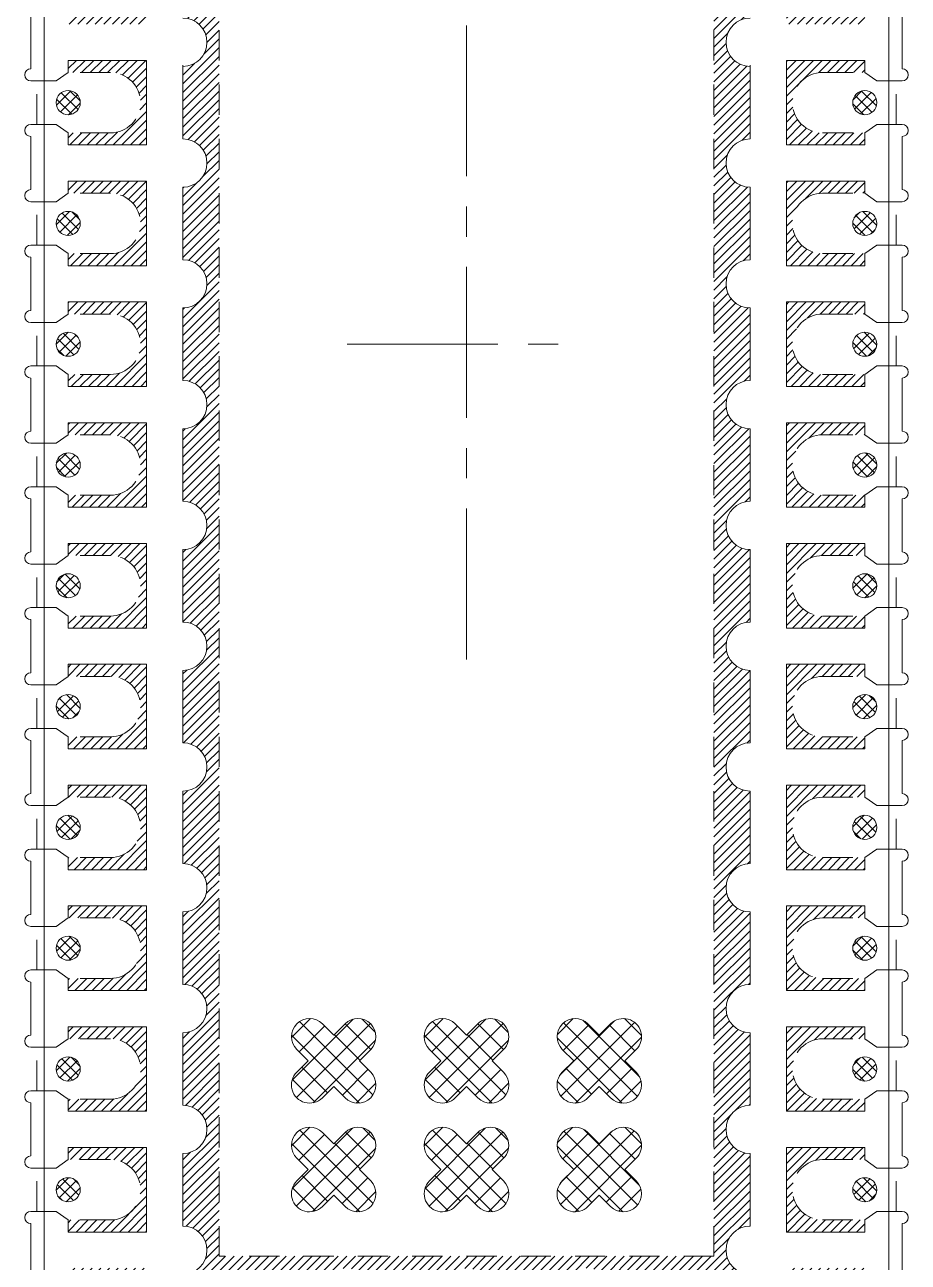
# Model space of a CAD drawing. Header units: millimetres. Extents: x -229 to -105, y -151 to 3.
# Drawn here: x -193.04 to -189.38, y -79.11 to -73.99 of the extents above; entities that cross this region are included whole.
import ezdxf

# ---------------------------------------------------------------- set-up
doc = ezdxf.new("R2010")
doc.units = ezdxf.units.MM
doc.linetypes.add('CENTER', pattern=[2, 1.25, -0.25, 0.25, -0.25])
doc.linetypes.add('HIDDEN', pattern=[0.375, 0.25, -0.125])
for name, color, linetype in [('1', 7, 'Continuous'), ('1D', 4, 'Continuous'), ('BOT', 4, 'Continuous'), ('ETCH', 4, 'Continuous'), ('HALF ETCH ON TOP SIDE', 6, 'Continuous'), ('PKG', 2, 'Continuous'), ('中心线', 1, 'CENTER')]:
    doc.layers.add(name, color=color, linetype=linetype)
pattern_1 = [(45, (-512.488806, -88.179952), (-0.0179605122, 0.0179605122), [])]
pattern_2 = [(45, (-26123.6696, -4380.078176), (-0.0449012806, 0.0449012806), []), (135, (-26123.6696, -4380.078176), (-0.0449012806, -0.0449012806), [])]
pattern_3 = [(45, (-26123.6696, -4380.528176), (-0.0449012806, 0.0449012806), []), (135, (-26123.6696, -4380.528176), (-0.0449012806, -0.0449012806), [])]

msp = doc.modelspace()

# ---------------------------------------------------------------- hatches: boundary and pattern name
at = {"layer": 'ETCH'}
h = msp.add_hatch(dxfattribs=at)
h.set_pattern_fill('ANSI31', color=256, scale=0.008, style=0)
h.set_pattern_definition([(45, (-169.840275, -77.800525), (-0.017960512, 0.017960512), [])])
h.paths.add_polyline_path([(-192.604, -70.8123), (-192.404, -70.8123), (-192.404, -70.9123), (-192.1031, -71.3873), (-191.814, -71.3873, 1), (-191.614, -71.3873), (-191.314, -71.3873, 1), (-191.114, -71.3873), (-190.814, -71.3873, 1), (-190.614, -71.3873), (-190.3248, -71.3873), (-190.024, -70.9123), (-190.024, -70.8123), (-189.824, -70.8123), (-189.824, -70.9123), (-190.039, -71.2518), (-190.039, -71.4623, 1), (-190.039, -71.6623), (-190.039, -71.9623, 1), (-190.039, -72.1623), (-190.039, -72.4623, 1), (-190.039, -72.6623), (-190.039, -72.9623, 1), (-190.039, -73.1623), (-190.039, -73.4623, 1), (-190.039, -73.6623), (-190.039, -73.9623, 1), (-190.039, -74.1623), (-190.039, -74.4623, 1), (-190.039, -74.6623), (-190.039, -74.9623, 1), (-190.039, -75.1623), (-190.039, -75.4623, 1), (-190.039, -75.6623), (-190.039, -75.9623, 1), (-190.039, -76.1623), (-190.039, -76.4623, 1), (-190.039, -76.6623), (-190.039, -76.9623, 1), (-190.039, -77.1623), (-190.039, -77.4623, 1), (-190.039, -77.6623), (-190.039, -77.9623, 1), (-190.039, -78.1623), (-190.039, -78.4623, 1), (-190.039, -78.6623), (-190.039, -78.9623, 1), (-190.039, -79.1623), (-190.039, -79.3729), (-189.824, -79.7123), (-189.824, -79.8123), (-190.024, -79.8123), (-190.024, -79.7123), (-190.3248, -79.2373), (-190.614, -79.2373, 1), (-190.814, -79.2373), (-191.114, -79.2373, 1), (-191.314, -79.2373), (-191.614, -79.2373, 1), (-191.814, -79.2373), (-192.1031, -79.2373), (-192.404, -79.7123), (-192.404, -79.8123), (-192.604, -79.8123), (-192.604, -79.7123), (-192.389, -79.3729), (-192.389, -79.1623, 1), (-192.389, -78.9623), (-192.389, -78.6623, 1), (-192.389, -78.4623), (-192.389, -78.1623, 1), (-192.389, -77.9623), (-192.389, -77.6623, 1), (-192.389, -77.4623), (-192.389, -77.1623, 1), (-192.389, -76.9623), (-192.389, -76.6623, 1), (-192.389, -76.4623), (-192.389, -76.1623, 1), (-192.389, -75.9623), (-192.389, -75.6623, 1), (-192.389, -75.4623), (-192.389, -75.1623, 1), (-192.389, -74.9623), (-192.389, -74.6623, 1), (-192.389, -74.4623), (-192.389, -74.1623, 1), (-192.389, -73.9623), (-192.389, -73.6623, 1), (-192.389, -73.4623), (-192.389, -73.1623, 1), (-192.389, -72.9623), (-192.389, -72.6623, 1), (-192.389, -72.4623), (-192.389, -72.1623, 1), (-192.389, -71.9623), (-192.389, -71.6623, 1), (-192.389, -71.4623), (-192.389, -71.2518), (-192.604, -70.9123)])
h.paths.add_polyline_path([(-192.239, -71.8873), (-192.239, -79.0873), (-190.189, -79.0873), (-190.189, -71.5373), (-191.889, -71.5373)], flags=16)
at = {"layer": 'ETCH', "lineweight": 0}
h = msp.add_hatch(dxfattribs=at)
h.set_pattern_fill('ANSI31', color=256, scale=0.008, style=0)
h.set_pattern_definition(pattern_1)
h.paths.add_polyline_path([(-192.864, -71.9873), (-192.539, -71.9873), (-192.539, -71.6373), (-192.864, -71.6373), (-192.864, -71.6873), (-192.689, -71.6873, -1), (-192.689, -71.9373), (-192.864, -71.9373)])
h.paths.add_polyline_path([(-192.864, -72.4873), (-192.539, -72.4873), (-192.539, -72.1373), (-192.864, -72.1373), (-192.864, -72.1873), (-192.689, -72.1873, -1), (-192.689, -72.4373), (-192.864, -72.4373)])
h.paths.add_polyline_path([(-192.864, -73.9873), (-192.539, -73.9873), (-192.539, -73.6373), (-192.864, -73.6373), (-192.864, -73.6873), (-192.689, -73.6873, -1), (-192.689, -73.9373), (-192.864, -73.9373)])
h.paths.add_polyline_path([(-192.864, -72.9873), (-192.539, -72.9873), (-192.539, -72.6373), (-192.864, -72.6373), (-192.864, -72.6873), (-192.689, -72.6873, -1), (-192.689, -72.9373), (-192.864, -72.9373)])
h.paths.add_polyline_path([(-192.864, -74.4873), (-192.539, -74.4873), (-192.539, -74.1373), (-192.864, -74.1373), (-192.864, -74.1873), (-192.689, -74.1873, -1), (-192.689, -74.4373), (-192.864, -74.4373)])
h.paths.add_polyline_path([(-192.864, -74.9873), (-192.539, -74.9873), (-192.539, -74.6373), (-192.864, -74.6373), (-192.864, -74.6873), (-192.689, -74.6873, -1), (-192.689, -74.9373), (-192.864, -74.9373)])
h.paths.add_polyline_path([(-192.864, -75.9873), (-192.539, -75.9873), (-192.539, -75.6373), (-192.864, -75.6373), (-192.864, -75.6873), (-192.689, -75.6873, -1), (-192.689, -75.9373), (-192.864, -75.9373)])
h.paths.add_polyline_path([(-192.864, -71.1373), (-192.864, -71.1873), (-192.689, -71.1873, -1), (-192.689, -71.4373), (-192.864, -71.4373), (-192.864, -71.4873), (-192.539, -71.4873), (-192.539, -71.2953), (-192.639, -71.1373)])
h.paths.add_polyline_path([(-192.864, -73.4873), (-192.539, -73.4873), (-192.539, -73.1373), (-192.864, -73.1373), (-192.864, -73.1873), (-192.689, -73.1873, -1), (-192.689, -73.4373), (-192.864, -73.4373)])
h.paths.add_polyline_path([(-192.864, -76.6373), (-192.864, -76.6873), (-192.689, -76.6873, -1), (-192.689, -76.9373), (-192.864, -76.9373), (-192.864, -76.9873), (-192.539, -76.9873), (-192.539, -76.6373)])
h.paths.add_polyline_path([(-192.864, -75.4873), (-192.539, -75.4873), (-192.539, -75.1373), (-192.864, -75.1373), (-192.864, -75.1873), (-192.689, -75.1873, -1), (-192.689, -75.4373), (-192.864, -75.4373)])
h.paths.add_polyline_path([(-192.864, -76.1373), (-192.864, -76.1873), (-192.689, -76.1873, -1), (-192.689, -76.4373), (-192.864, -76.4373), (-192.864, -76.4873), (-192.539, -76.4873), (-192.539, -76.1373)])
h.paths.add_polyline_path([(-192.864, -77.4873), (-192.539, -77.4873), (-192.539, -77.1373), (-192.864, -77.1373), (-192.864, -77.1873), (-192.689, -77.1873, -1), (-192.689, -77.4373), (-192.864, -77.4373)])
h.paths.add_polyline_path([(-192.864, -77.9873), (-192.539, -77.9873), (-192.539, -77.6373), (-192.864, -77.6373), (-192.864, -77.6873), (-192.689, -77.6873, -1), (-192.689, -77.9373), (-192.864, -77.9373)])
h.paths.add_polyline_path([(-192.864, -78.9873), (-192.539, -78.9873), (-192.539, -78.6373), (-192.864, -78.6373), (-192.864, -78.6873), (-192.689, -78.6873, -1), (-192.689, -78.9373), (-192.864, -78.9373)])
h.paths.add_polyline_path([(-192.864, -78.4873), (-192.539, -78.4873), (-192.539, -78.1373), (-192.864, -78.1373), (-192.864, -78.1873), (-192.689, -78.1873, -1), (-192.689, -78.4373), (-192.864, -78.4373)])
h.paths.add_polyline_path([(-192.689, -79.1873, -1), (-192.689, -79.4373), (-192.864, -79.4373), (-192.864, -79.4873), (-192.639, -79.4873), (-192.539, -79.3294), (-192.539, -79.1373), (-192.864, -79.1373), (-192.864, -79.1873)])
h = msp.add_hatch(dxfattribs=at)
h.set_pattern_fill('ANSI31', color=256, scale=0.008, style=0)
h.set_pattern_definition(pattern_1)
h.paths.add_polyline_path([(-192.864, -78.6373), (-192.539, -78.6373), (-192.539, -78.9873), (-192.864, -78.9873), (-192.864, -78.9373), (-192.689, -78.9373, 1), (-192.689, -78.6873), (-192.864, -78.6873)])
h.paths.add_polyline_path([(-192.864, -78.1373), (-192.539, -78.1373), (-192.539, -78.4873), (-192.864, -78.4873), (-192.864, -78.4373), (-192.689, -78.4373, 1), (-192.689, -78.1873), (-192.864, -78.1873)])
h.paths.add_polyline_path([(-192.864, -76.6373), (-192.539, -76.6373), (-192.539, -76.9873), (-192.864, -76.9873), (-192.864, -76.9373), (-192.689, -76.9373, 1), (-192.689, -76.6873), (-192.864, -76.6873)])
h.paths.add_polyline_path([(-192.864, -77.6373), (-192.539, -77.6373), (-192.539, -77.9873), (-192.864, -77.9873), (-192.864, -77.9373), (-192.689, -77.9373, 1), (-192.689, -77.6873), (-192.864, -77.6873)])
h.paths.add_polyline_path([(-192.864, -76.1373), (-192.539, -76.1373), (-192.539, -76.4873), (-192.864, -76.4873), (-192.864, -76.4373), (-192.689, -76.4373, 1), (-192.689, -76.1873), (-192.864, -76.1873)])
h.paths.add_polyline_path([(-192.864, -75.6373), (-192.539, -75.6373), (-192.539, -75.9873), (-192.864, -75.9873), (-192.864, -75.9373), (-192.689, -75.9373, 1), (-192.689, -75.6873), (-192.864, -75.6873)])
h.paths.add_polyline_path([(-192.864, -74.6373), (-192.539, -74.6373), (-192.539, -74.9873), (-192.864, -74.9873), (-192.864, -74.9373), (-192.689, -74.9373, 1), (-192.689, -74.6873), (-192.864, -74.6873)])
h.paths.add_polyline_path([(-192.864, -79.4873), (-192.864, -79.4373), (-192.689, -79.4373, 1), (-192.689, -79.1873), (-192.864, -79.1873), (-192.864, -79.1373), (-192.539, -79.1373), (-192.539, -79.3294), (-192.639, -79.4873)])
h.paths.add_polyline_path([(-192.864, -77.1373), (-192.539, -77.1373), (-192.539, -77.4873), (-192.864, -77.4873), (-192.864, -77.4373), (-192.689, -77.4373, 1), (-192.689, -77.1873), (-192.864, -77.1873)])
h.paths.add_polyline_path([(-192.864, -73.9873), (-192.864, -73.9373), (-192.689, -73.9373, 1), (-192.689, -73.6873), (-192.864, -73.6873), (-192.864, -73.6373), (-192.539, -73.6373), (-192.539, -73.9873)])
h.paths.add_polyline_path([(-192.864, -75.1373), (-192.539, -75.1373), (-192.539, -75.4873), (-192.864, -75.4873), (-192.864, -75.4373), (-192.689, -75.4373, 1), (-192.689, -75.1873), (-192.864, -75.1873)])
h.paths.add_polyline_path([(-192.864, -74.4873), (-192.864, -74.4373), (-192.689, -74.4373, 1), (-192.689, -74.1873), (-192.864, -74.1873), (-192.864, -74.1373), (-192.539, -74.1373), (-192.539, -74.4873)])
h.paths.add_polyline_path([(-192.864, -73.1373), (-192.539, -73.1373), (-192.539, -73.4873), (-192.864, -73.4873), (-192.864, -73.4373), (-192.689, -73.4373, 1), (-192.689, -73.1873), (-192.864, -73.1873)])
h.paths.add_polyline_path([(-192.864, -72.6373), (-192.539, -72.6373), (-192.539, -72.9873), (-192.864, -72.9873), (-192.864, -72.9373), (-192.689, -72.9373, 1), (-192.689, -72.6873), (-192.864, -72.6873)])
h.paths.add_polyline_path([(-192.864, -71.6373), (-192.539, -71.6373), (-192.539, -71.9873), (-192.864, -71.9873), (-192.864, -71.9373), (-192.689, -71.9373, 1), (-192.689, -71.6873), (-192.864, -71.6873)])
h.paths.add_polyline_path([(-192.864, -72.1373), (-192.539, -72.1373), (-192.539, -72.4873), (-192.864, -72.4873), (-192.864, -72.4373), (-192.689, -72.4373, 1), (-192.689, -72.1873), (-192.864, -72.1873)])
h.paths.add_polyline_path([(-192.689, -71.4373, 1), (-192.689, -71.1873), (-192.864, -71.1873), (-192.864, -71.1373), (-192.639, -71.1373), (-192.539, -71.2953), (-192.539, -71.4873), (-192.864, -71.4873), (-192.864, -71.4373)])
h = msp.add_hatch(dxfattribs=at)
h.set_pattern_fill('ANSI31', color=256, scale=0.008, angle=180, style=0)
h.set_pattern_definition(pattern_1)
h.paths.add_polyline_path([(-189.564, -71.9873), (-189.889, -71.9873), (-189.889, -71.6373), (-189.564, -71.6373), (-189.564, -71.6873), (-189.739, -71.6873, 1), (-189.739, -71.9373), (-189.564, -71.9373)])
h.paths.add_polyline_path([(-189.564, -72.4873), (-189.889, -72.4873), (-189.889, -72.1373), (-189.564, -72.1373), (-189.564, -72.1873), (-189.739, -72.1873, 1), (-189.739, -72.4373), (-189.564, -72.4373)])
h.paths.add_polyline_path([(-189.564, -73.9873), (-189.889, -73.9873), (-189.889, -73.6373), (-189.564, -73.6373), (-189.564, -73.6873), (-189.739, -73.6873, 1), (-189.739, -73.9373), (-189.564, -73.9373)])
h.paths.add_polyline_path([(-189.564, -72.9873), (-189.889, -72.9873), (-189.889, -72.6373), (-189.564, -72.6373), (-189.564, -72.6873), (-189.739, -72.6873, 1), (-189.739, -72.9373), (-189.564, -72.9373)])
h.paths.add_polyline_path([(-189.564, -74.4873), (-189.889, -74.4873), (-189.889, -74.1373), (-189.564, -74.1373), (-189.564, -74.1873), (-189.739, -74.1873, 1), (-189.739, -74.4373), (-189.564, -74.4373)])
h.paths.add_polyline_path([(-189.564, -74.9873), (-189.889, -74.9873), (-189.889, -74.6373), (-189.564, -74.6373), (-189.564, -74.6873), (-189.739, -74.6873, 1), (-189.739, -74.9373), (-189.564, -74.9373)])
h.paths.add_polyline_path([(-189.564, -75.9873), (-189.889, -75.9873), (-189.889, -75.6373), (-189.564, -75.6373), (-189.564, -75.6873), (-189.739, -75.6873, 1), (-189.739, -75.9373), (-189.564, -75.9373)])
h.paths.add_polyline_path([(-189.564, -71.1373), (-189.564, -71.1873), (-189.739, -71.1873, 1), (-189.739, -71.4373), (-189.564, -71.4373), (-189.564, -71.4873), (-189.889, -71.4873), (-189.889, -71.2953), (-189.7889, -71.1373)])
h.paths.add_polyline_path([(-189.564, -73.4873), (-189.889, -73.4873), (-189.889, -73.1373), (-189.564, -73.1373), (-189.564, -73.1873), (-189.739, -73.1873, 1), (-189.739, -73.4373), (-189.564, -73.4373)])
h.paths.add_polyline_path([(-189.564, -76.6373), (-189.564, -76.6873), (-189.739, -76.6873, 1), (-189.739, -76.9373), (-189.564, -76.9373), (-189.564, -76.9873), (-189.889, -76.9873), (-189.889, -76.6373)])
h.paths.add_polyline_path([(-189.564, -75.4873), (-189.889, -75.4873), (-189.889, -75.1373), (-189.564, -75.1373), (-189.564, -75.1873), (-189.739, -75.1873, 1), (-189.739, -75.4373), (-189.564, -75.4373)])
h.paths.add_polyline_path([(-189.564, -76.1373), (-189.564, -76.1873), (-189.739, -76.1873, 1), (-189.739, -76.4373), (-189.564, -76.4373), (-189.564, -76.4873), (-189.889, -76.4873), (-189.889, -76.1373)])
h.paths.add_polyline_path([(-189.564, -77.4873), (-189.889, -77.4873), (-189.889, -77.1373), (-189.564, -77.1373), (-189.564, -77.1873), (-189.739, -77.1873, 1), (-189.739, -77.4373), (-189.564, -77.4373)])
h.paths.add_polyline_path([(-189.564, -77.9873), (-189.889, -77.9873), (-189.889, -77.6373), (-189.564, -77.6373), (-189.564, -77.6873), (-189.739, -77.6873, 1), (-189.739, -77.9373), (-189.564, -77.9373)])
h.paths.add_polyline_path([(-189.564, -78.9873), (-189.889, -78.9873), (-189.889, -78.6373), (-189.564, -78.6373), (-189.564, -78.6873), (-189.739, -78.6873, 1), (-189.739, -78.9373), (-189.564, -78.9373)])
h.paths.add_polyline_path([(-189.564, -78.4873), (-189.889, -78.4873), (-189.889, -78.1373), (-189.564, -78.1373), (-189.564, -78.1873), (-189.739, -78.1873, 1), (-189.739, -78.4373), (-189.564, -78.4373)])
h.paths.add_polyline_path([(-189.739, -79.1873, 1), (-189.739, -79.4373), (-189.564, -79.4373), (-189.564, -79.4873), (-189.7889, -79.4873), (-189.889, -79.3294), (-189.889, -79.1373), (-189.564, -79.1373), (-189.564, -79.1873)])
h = msp.add_hatch(dxfattribs=at)
h.set_pattern_fill('ANSI31', color=256, scale=0.008, angle=180, style=0)
h.set_pattern_definition(pattern_1)
h.paths.add_polyline_path([(-189.564, -78.6373), (-189.889, -78.6373), (-189.889, -78.9873), (-189.564, -78.9873), (-189.564, -78.9373), (-189.739, -78.9373, -1), (-189.739, -78.6873), (-189.564, -78.6873)])
h.paths.add_polyline_path([(-189.564, -78.1373), (-189.889, -78.1373), (-189.889, -78.4873), (-189.564, -78.4873), (-189.564, -78.4373), (-189.739, -78.4373, -1), (-189.739, -78.1873), (-189.564, -78.1873)])
h.paths.add_polyline_path([(-189.564, -76.6373), (-189.889, -76.6373), (-189.889, -76.9873), (-189.564, -76.9873), (-189.564, -76.9373), (-189.739, -76.9373, -1), (-189.739, -76.6873), (-189.564, -76.6873)])
h.paths.add_polyline_path([(-189.564, -77.6373), (-189.889, -77.6373), (-189.889, -77.9873), (-189.564, -77.9873), (-189.564, -77.9373), (-189.739, -77.9373, -1), (-189.739, -77.6873), (-189.564, -77.6873)])
h.paths.add_polyline_path([(-189.564, -76.1373), (-189.889, -76.1373), (-189.889, -76.4873), (-189.564, -76.4873), (-189.564, -76.4373), (-189.739, -76.4373, -1), (-189.739, -76.1873), (-189.564, -76.1873)])
h.paths.add_polyline_path([(-189.564, -75.6373), (-189.889, -75.6373), (-189.889, -75.9873), (-189.564, -75.9873), (-189.564, -75.9373), (-189.739, -75.9373, -1), (-189.739, -75.6873), (-189.564, -75.6873)])
h.paths.add_polyline_path([(-189.564, -74.6373), (-189.889, -74.6373), (-189.889, -74.9873), (-189.564, -74.9873), (-189.564, -74.9373), (-189.739, -74.9373, -1), (-189.739, -74.6873), (-189.564, -74.6873)])
h.paths.add_polyline_path([(-189.564, -79.4873), (-189.564, -79.4373), (-189.739, -79.4373, -1), (-189.739, -79.1873), (-189.564, -79.1873), (-189.564, -79.1373), (-189.889, -79.1373), (-189.889, -79.3294), (-189.7889, -79.4873)])
h.paths.add_polyline_path([(-189.564, -77.1373), (-189.889, -77.1373), (-189.889, -77.4873), (-189.564, -77.4873), (-189.564, -77.4373), (-189.739, -77.4373, -1), (-189.739, -77.1873), (-189.564, -77.1873)])
h.paths.add_polyline_path([(-189.564, -73.9873), (-189.564, -73.9373), (-189.739, -73.9373, -1), (-189.739, -73.6873), (-189.564, -73.6873), (-189.564, -73.6373), (-189.889, -73.6373), (-189.889, -73.9873)])
h.paths.add_polyline_path([(-189.564, -75.1373), (-189.889, -75.1373), (-189.889, -75.4873), (-189.564, -75.4873), (-189.564, -75.4373), (-189.739, -75.4373, -1), (-189.739, -75.1873), (-189.564, -75.1873)])
h.paths.add_polyline_path([(-189.564, -74.4873), (-189.564, -74.4373), (-189.739, -74.4373, -1), (-189.739, -74.1873), (-189.564, -74.1873), (-189.564, -74.1373), (-189.889, -74.1373), (-189.889, -74.4873)])
h.paths.add_polyline_path([(-189.564, -73.1373), (-189.889, -73.1373), (-189.889, -73.4873), (-189.564, -73.4873), (-189.564, -73.4373), (-189.739, -73.4373, -1), (-189.739, -73.1873), (-189.564, -73.1873)])
h.paths.add_polyline_path([(-189.564, -72.6373), (-189.889, -72.6373), (-189.889, -72.9873), (-189.564, -72.9873), (-189.564, -72.9373), (-189.739, -72.9373, -1), (-189.739, -72.6873), (-189.564, -72.6873)])
h.paths.add_polyline_path([(-189.564, -71.6373), (-189.889, -71.6373), (-189.889, -71.9873), (-189.564, -71.9873), (-189.564, -71.9373), (-189.739, -71.9373, -1), (-189.739, -71.6873), (-189.564, -71.6873)])
h.paths.add_polyline_path([(-189.564, -72.1373), (-189.889, -72.1373), (-189.889, -72.4873), (-189.564, -72.4873), (-189.564, -72.4373), (-189.739, -72.4373, -1), (-189.739, -72.1873), (-189.564, -72.1873)])
h.paths.add_polyline_path([(-189.739, -71.4373, -1), (-189.739, -71.1873), (-189.564, -71.1873), (-189.564, -71.1373), (-189.7889, -71.1373), (-189.889, -71.2953), (-189.889, -71.4873), (-189.564, -71.4873), (-189.564, -71.4373)])
at = {"layer": 'HALF ETCH ON TOP SIDE', "linetype": 'ByBlock', "lineweight": 0}
h = msp.add_hatch(dxfattribs=at)
h.set_pattern_fill('ANSI37', color=256, scale=0.01)
h.set_pattern_definition([(45, (-313.167762, -75.769004), (-0.02245064, 0.02245064), []), (135, (-313.167762, -75.769004), (-0.02245064, -0.02245064), [])])
h.paths.add_polyline_path([(-191.914, -79.7123, 1), (-192.014, -79.7123, 1)])
h.paths.add_polyline_path([(-189.514, -79.3123, 1), (-189.614, -79.3123, 1)])
h.paths.add_polyline_path([(-189.514, -78.8123, 1), (-189.614, -78.8123, 1)])
h.paths.add_polyline_path([(-189.514, -78.3123, 1), (-189.614, -78.3123, 1)])
h.paths.add_polyline_path([(-189.514, -77.8123, 1), (-189.614, -77.8123, 1)])
h.paths.add_polyline_path([(-189.514, -77.3123, 1), (-189.614, -77.3123, 1)])
h.paths.add_polyline_path([(-189.514, -76.8123, 1), (-189.614, -76.8123, 1)])
h.paths.add_polyline_path([(-189.514, -76.3123, 1), (-189.614, -76.3123, 1)])
h.paths.add_polyline_path([(-189.514, -75.8123, 1), (-189.614, -75.8123, 1)])
h.paths.add_polyline_path([(-189.514, -75.3123, 1), (-189.614, -75.3123, 1)])
h.paths.add_polyline_path([(-189.514, -74.8123, 1), (-189.614, -74.8123, 1)])
h.paths.add_polyline_path([(-189.514, -74.3123, 1), (-189.614, -74.3123, 1)])
h.paths.add_polyline_path([(-192.814, -74.3123, 1), (-192.914, -74.3123, 1)])
h.paths.add_polyline_path([(-192.814, -74.8123, 1), (-192.914, -74.8123, 1)])
h.paths.add_polyline_path([(-192.814, -75.3123, 1), (-192.914, -75.3123, 1)])
h.paths.add_polyline_path([(-189.514, -73.8123, 1), (-189.614, -73.8123, 1)])
h.paths.add_polyline_path([(-189.514, -73.3123, 1), (-189.614, -73.3123, 1)])
h.paths.add_polyline_path([(-189.514, -72.8123, 1), (-189.614, -72.8123, 1)])
h.paths.add_polyline_path([(-189.514, -72.3123, 1), (-189.614, -72.3123, 1)])
h.paths.add_polyline_path([(-189.514, -71.8123, 1), (-189.614, -71.8123, 1)])
h.paths.add_polyline_path([(-192.814, -72.3123, 1), (-192.914, -72.3123, 1)])
h.paths.add_polyline_path([(-192.814, -72.8123, 1), (-192.914, -72.8123, 1)])
h.paths.add_polyline_path([(-192.814, -73.3123, 1), (-192.914, -73.3123, 1)])
h.paths.add_polyline_path([(-192.814, -73.8123, 1), (-192.914, -73.8123, 1)])
h.paths.add_polyline_path([(-192.814, -75.8123, 1), (-192.914, -75.8123, 1)])
h.paths.add_polyline_path([(-192.814, -76.3123, 1), (-192.914, -76.3123, 1)])
h.paths.add_polyline_path([(-191.414, -79.7123, 1), (-191.514, -79.7123, 1)])
h.paths.add_polyline_path([(-190.914, -79.7123, 1), (-191.014, -79.7123, 1)])
h.paths.add_polyline_path([(-190.414, -79.7123, 1), (-190.514, -79.7123, 1)])
h.paths.add_polyline_path([(-189.514, -71.3123, 1), (-189.614, -71.3123, 1)])
h.paths.add_polyline_path([(-190.914, -70.9123, 1), (-191.014, -70.9123, 1)])
h.paths.add_polyline_path([(-191.414, -70.9123, 1), (-191.514, -70.9123, 1)])
h.paths.add_polyline_path([(-191.914, -70.9123, 1), (-192.014, -70.9123, 1)])
h.paths.add_polyline_path([(-190.414, -70.9123, 1), (-190.514, -70.9123, 1)])
h.paths.add_polyline_path([(-192.814, -71.8123, 1), (-192.914, -71.8123, 1)])
h.paths.add_polyline_path([(-192.814, -76.8123, 1), (-192.914, -76.8123, 1)])
h.paths.add_polyline_path([(-192.814, -77.8123, 1), (-192.914, -77.8123, 1)])
h.paths.add_polyline_path([(-192.814, -77.3123, 1), (-192.914, -77.3123, 1)])
h.paths.add_polyline_path([(-192.814, -78.8123, 1), (-192.914, -78.8123, 1)])
h.paths.add_polyline_path([(-192.814, -71.3123, 1), (-192.914, -71.3123, 1)])
h.paths.add_polyline_path([(-192.814, -78.3123, 1), (-192.914, -78.3123, 1)])
h.paths.add_polyline_path([(-192.814, -79.3123, 1), (-192.914, -79.3123, 1)])
at = {"layer": 'HALF ETCH ON TOP SIDE', "linetype": 'ByBlock', "lineweight": 0, "ltscale": 100}
h = msp.add_hatch(dxfattribs=at)
h.set_pattern_fill('ANSI37', color=256, scale=0.02)
h.set_pattern_definition([(45, (-26124.2196, -4380.528176), (-0.0449012806, 0.0449012806), []), (135, (-26124.2196, -4380.528176), (-0.0449012806, -0.0449012806), [])])
h.paths.add_polyline_path([(-191.6579, -78.2786), (-191.6109, -78.3256, -1), (-191.717, -78.4316), (-191.764, -78.3847), (-191.8109, -78.4316, -1), (-191.917, -78.3256), (-191.87, -78.2786), (-191.917, -78.2316, -1), (-191.8109, -78.1256), (-191.764, -78.1725), (-191.717, -78.1256, -1), (-191.6109, -78.2316)])
h = msp.add_hatch(dxfattribs=at)
h.set_pattern_fill('ANSI37', color=256, scale=0.02)
h.set_pattern_definition(pattern_3)
h.paths.add_polyline_path([(-191.1079, -78.2786), (-191.0609, -78.3256, -1), (-191.167, -78.4316), (-191.214, -78.3847), (-191.2609, -78.4316, -1), (-191.367, -78.3256), (-191.32, -78.2786), (-191.367, -78.2316, -1), (-191.2609, -78.1256), (-191.214, -78.1725), (-191.167, -78.1256, -1), (-191.0609, -78.2316)])
h = msp.add_hatch(dxfattribs=at)
h.set_pattern_fill('ANSI37', color=256, scale=0.02)
h.set_pattern_definition(pattern_3)
h.paths.add_polyline_path([(-190.5579, -78.2786), (-190.5109, -78.3256, -1), (-190.617, -78.4316), (-190.664, -78.3847), (-190.7109, -78.4316, -1), (-190.817, -78.3256), (-190.77, -78.2786), (-190.817, -78.2316, -1), (-190.7109, -78.1256), (-190.664, -78.1725), (-190.617, -78.1256, -1), (-190.5109, -78.2316)])
h = msp.add_hatch(dxfattribs=at)
h.set_pattern_fill('ANSI37', color=256, scale=0.02)
h.set_pattern_definition([(45, (-26124.2196, -4380.078176), (-0.0449012806, 0.0449012806), []), (135, (-26124.2196, -4380.078176), (-0.0449012806, -0.0449012806), [])])
h.paths.add_polyline_path([(-191.6579, -78.7286), (-191.6109, -78.7756, -1), (-191.717, -78.8816), (-191.764, -78.8347), (-191.8109, -78.8816, -1), (-191.917, -78.7756), (-191.87, -78.7286), (-191.917, -78.6816, -1), (-191.8109, -78.5756), (-191.764, -78.6225), (-191.717, -78.5756, -1), (-191.6109, -78.6816)])
h = msp.add_hatch(dxfattribs=at)
h.set_pattern_fill('ANSI37', color=256, scale=0.02)
h.set_pattern_definition(pattern_2)
h.paths.add_polyline_path([(-191.1079, -78.7286), (-191.0609, -78.7756, -1), (-191.167, -78.8816), (-191.214, -78.8347), (-191.2609, -78.8816, -1), (-191.367, -78.7756), (-191.32, -78.7286), (-191.367, -78.6816, -1), (-191.2609, -78.5756), (-191.214, -78.6225), (-191.167, -78.5756, -1), (-191.0609, -78.6816)])
h = msp.add_hatch(dxfattribs=at)
h.set_pattern_fill('ANSI37', color=256, scale=0.02)
h.set_pattern_definition(pattern_2)
h.paths.add_polyline_path([(-190.5579, -78.7286), (-190.5109, -78.7756, -1), (-190.617, -78.8816), (-190.664, -78.8347), (-190.7109, -78.8816, -1), (-190.817, -78.7756), (-190.77, -78.7286), (-190.817, -78.6816, -1), (-190.7109, -78.5756), (-190.664, -78.6225), (-190.617, -78.5756, -1), (-190.5109, -78.6816)])

# ---------------------------------------------------------------- linework, layer by layer
at = {"lineweight": 0}
for p, q in [((-192.539, -74.1373, -0.0526), (-192.864, -74.1373, -0.0526)), ((-192.864, -74.1373, -0.0526), (-192.864, -74.1873, -0.0526)), ((-192.539, -74.4873, -0.0526), (-192.539, -74.1373, -0.0526)), ((-192.389, -74.4623, -0.0526), (-192.389, -74.1568, -0.0526)), ((-190.039, -74.4623, -0.0526), (-190.039, -74.1568, -0.0526)), ((-189.889, -74.4873, -0.0526), (-189.889, -74.1373, -0.0526)), ((-189.889, -74.1373, -0.0526), (-189.564, -74.1373, -0.0526)), ((-189.564, -74.1373, -0.0526), (-189.564, -74.1873, -0.0526)), ((-192.914, -74.2223, -0.0526), (-193.019, -74.2223, -0.0526)), ((-192.914, -74.2223, -0.0526), (-192.864, -74.1873, -0.0526)), ((-189.514, -74.2223, -0.0526), (-189.564, -74.1873, -0.0526)), ((-189.514, -74.2223, -0.0526), (-189.409, -74.2223, -0.0526)), ((-193.019, -74.4023, -0.0526), (-192.914, -74.4023, -0.0526)), ((-192.864, -74.4373, -0.0526), (-192.914, -74.4023, -0.0526)), ((-189.564, -74.4373, -0.0526), (-189.514, -74.4023, -0.0526)), ((-189.409, -74.4023, -0.0526), (-189.514, -74.4023, -0.0526)), ((-192.864, -74.4373, -0.0526), (-192.864, -74.4873, -0.0526)), ((-189.564, -74.4373, -0.0526), (-189.564, -74.4873, -0.0526)), ((-192.864, -74.4873, -0.0526), (-192.539, -74.4873, -0.0526)), ((-189.564, -74.4873, -0.0526), (-189.889, -74.4873, -0.0526)), ((-192.539, -74.6373, -0.0526), (-192.864, -74.6373, -0.0526)), ((-192.864, -74.6373, -0.0526), (-192.864, -74.6873, -0.0526)), ((-192.539, -74.9873, -0.0526), (-192.539, -74.6373, -0.0526)), ((-192.389, -74.9623, -0.0526), (-192.389, -74.6623, -0.0526)), ((-190.039, -74.9623, -0.0526), (-190.039, -74.6623, -0.0526)), ((-189.889, -74.9873, -0.0526), (-189.889, -74.6373, -0.0526)), ((-189.889, -74.6373, -0.0526), (-189.564, -74.6373, -0.0526)), ((-189.564, -74.6373, -0.0526), (-189.564, -74.6873, -0.0526)), ((-192.914, -74.7223, -0.0526), (-193.019, -74.7223, -0.0526)), ((-192.914, -74.7223, -0.0526), (-192.864, -74.6873, -0.0526)), ((-189.514, -74.7223, -0.0526), (-189.564, -74.6873, -0.0526)), ((-189.514, -74.7223, -0.0526), (-189.409, -74.7223, -0.0526)), ((-193.019, -74.9023, -0.0526), (-192.914, -74.9023, -0.0526)), ((-192.864, -74.9373, -0.0526), (-192.914, -74.9023, -0.0526)), ((-192.864, -74.9373, -0.0526), (-192.864, -74.9873, -0.0526)), ((-189.564, -74.9373, -0.0526), (-189.514, -74.9023, -0.0526)), ((-189.564, -74.9373, -0.0526), (-189.564, -74.9873, -0.0526)), ((-189.409, -74.9023, -0.0526), (-189.514, -74.9023, -0.0526)), ((-192.864, -74.9873, -0.0526), (-192.539, -74.9873, -0.0526)), ((-189.564, -74.9873, -0.0526), (-189.889, -74.9873, -0.0526)), ((-192.539, -75.1373, -0.0526), (-192.864, -75.1373, -0.0526)), ((-192.864, -75.1373, -0.0526), (-192.864, -75.1873, -0.0526)), ((-192.539, -75.4873, -0.0526), (-192.539, -75.1373, -0.0526)), ((-189.889, -75.4873, -0.0526), (-189.889, -75.1373, -0.0526)), ((-189.889, -75.1373, -0.0526), (-189.564, -75.1373, -0.0526)), ((-189.564, -75.1373, -0.0526), (-189.564, -75.1873, -0.0526)), ((-192.914, -75.2223, -0.0526), (-192.864, -75.1873, -0.0526)), ((-192.389, -75.4623, -0.0526), (-192.389, -75.1623, -0.0526)), ((-190.039, -75.4623, -0.0526), (-190.039, -75.1623, -0.0526)), ((-189.514, -75.2223, -0.0526), (-189.564, -75.1873, -0.0526)), ((-192.914, -75.2223, -0.0526), (-193.019, -75.2223, -0.0526)), ((-189.514, -75.2223, -0.0526), (-189.409, -75.2223, -0.0526)), ((-193.019, -75.4023, -0.0526), (-192.914, -75.4023, -0.0526)), ((-192.864, -75.4373, -0.0526), (-192.914, -75.4023, -0.0526)), ((-189.564, -75.4373, -0.0526), (-189.514, -75.4023, -0.0526)), ((-189.409, -75.4023, -0.0526), (-189.514, -75.4023, -0.0526)), ((-192.864, -75.4373, -0.0526), (-192.864, -75.4873, -0.0526)), ((-189.564, -75.4373, -0.0526), (-189.564, -75.4873, -0.0526)), ((-192.864, -75.4873, -0.0526), (-192.539, -75.4873, -0.0526)), ((-189.564, -75.4873, -0.0526), (-189.889, -75.4873, -0.0526)), ((-192.539, -75.6373, -0.0526), (-192.864, -75.6373, -0.0526)), ((-192.864, -75.6373, -0.0526), (-192.864, -75.6873, -0.0526)), ((-192.539, -75.9873, -0.0526), (-192.539, -75.6373, -0.0526)), ((-189.889, -75.9873, -0.0526), (-189.889, -75.6373, -0.0526)), ((-189.889, -75.6373, -0.0526), (-189.564, -75.6373, -0.0526)), ((-189.564, -75.6373, -0.0526), (-189.564, -75.6873, -0.0526)), ((-192.914, -75.7223, -0.0526), (-192.864, -75.6873, -0.0526)), ((-192.389, -75.9623, -0.0526), (-192.389, -75.6623, -0.0526)), ((-190.039, -75.9623, -0.0526), (-190.039, -75.6623, -0.0526)), ((-189.514, -75.7223, -0.0526), (-189.564, -75.6873, -0.0526)), ((-192.914, -75.7223, -0.0526), (-193.019, -75.7223, -0.0526)), ((-189.514, -75.7223, -0.0526), (-189.409, -75.7223, -0.0526)), ((-193.019, -75.9023, -0.0526), (-192.914, -75.9023, -0.0526)), ((-192.864, -75.9373, -0.0526), (-192.914, -75.9023, -0.0526)), ((-189.564, -75.9373, -0.0526), (-189.514, -75.9023, -0.0526)), ((-189.409, -75.9023, -0.0526), (-189.514, -75.9023, -0.0526)), ((-192.864, -75.9373, -0.0526), (-192.864, -75.9873, -0.0526)), ((-189.564, -75.9373, -0.0526), (-189.564, -75.9873, -0.0526)), ((-192.864, -75.9873, -0.0526), (-192.539, -75.9873, -0.0526)), ((-189.564, -75.9873, -0.0526), (-189.889, -75.9873, -0.0526)), ((-192.539, -76.1373, -0.0526), (-192.864, -76.1373, -0.0526)), ((-192.864, -76.1373, -0.0526), (-192.864, -76.1873, -0.0526)), ((-192.539, -76.4873, -0.0526), (-192.539, -76.1373, -0.0526)), ((-192.389, -76.4623, -0.0526), (-192.389, -76.1623, -0.0526)), ((-190.039, -76.4623, -0.0526), (-190.039, -76.1623, -0.0526)), ((-189.889, -76.4873, -0.0526), (-189.889, -76.1373, -0.0526)), ((-189.889, -76.1373, -0.0526), (-189.564, -76.1373, -0.0526)), ((-189.564, -76.1373, -0.0526), (-189.564, -76.1873, -0.0526)), ((-192.914, -76.2223, -0.0526), (-193.019, -76.2223, -0.0526)), ((-192.914, -76.2223, -0.0526), (-192.864, -76.1873, -0.0526)), ((-189.514, -76.2223, -0.0526), (-189.564, -76.1873, -0.0526)), ((-189.514, -76.2223, -0.0526), (-189.409, -76.2223, -0.0526)), ((-193.019, -76.4023, -0.0526), (-192.914, -76.4023, -0.0526)), ((-192.864, -76.4373, -0.0526), (-192.914, -76.4023, -0.0526)), ((-189.564, -76.4373, -0.0526), (-189.514, -76.4023, -0.0526)), ((-189.409, -76.4023, -0.0526), (-189.514, -76.4023, -0.0526)), ((-192.864, -76.4373, -0.0526), (-192.864, -76.4873, -0.0526)), ((-189.564, -76.4373, -0.0526), (-189.564, -76.4873, -0.0526)), ((-192.864, -76.4873, -0.0526), (-192.539, -76.4873, -0.0526)), ((-189.564, -76.4873, -0.0526), (-189.889, -76.4873, -0.0526)), ((-192.539, -76.6373, -0.0526), (-192.864, -76.6373, -0.0526)), ((-192.864, -76.6373, -0.0526), (-192.864, -76.6873, -0.0526)), ((-192.539, -76.9873, -0.0526), (-192.539, -76.6373, -0.0526)), ((-192.389, -76.9623, -0.0526), (-192.389, -76.6623, -0.0526)), ((-190.039, -76.9623, -0.0526), (-190.039, -76.6623, -0.0526)), ((-189.889, -76.9873, -0.0526), (-189.889, -76.6373, -0.0526)), ((-189.889, -76.6373, -0.0526), (-189.564, -76.6373, -0.0526)), ((-189.564, -76.6373, -0.0526), (-189.564, -76.6873, -0.0526)), ((-192.914, -76.7223, -0.0526), (-193.019, -76.7223, -0.0526)), ((-192.914, -76.7223, -0.0526), (-192.864, -76.6873, -0.0526)), ((-189.514, -76.7223, -0.0526), (-189.564, -76.6873, -0.0526)), ((-189.514, -76.7223, -0.0526), (-189.409, -76.7223, -0.0526)), ((-193.019, -76.9023, -0.0526), (-192.914, -76.9023, -0.0526)), ((-192.864, -76.9373, -0.0526), (-192.914, -76.9023, -0.0526)), ((-192.864, -76.9373, -0.0526), (-192.864, -76.9873, -0.0526)), ((-189.564, -76.9373, -0.0526), (-189.514, -76.9023, -0.0526)), ((-189.564, -76.9373, -0.0526), (-189.564, -76.9873, -0.0526)), ((-189.409, -76.9023, -0.0526), (-189.514, -76.9023, -0.0526)), ((-192.864, -76.9873, -0.0526), (-192.539, -76.9873, -0.0526)), ((-189.564, -76.9873, -0.0526), (-189.889, -76.9873, -0.0526)), ((-192.539, -77.1373, -0.0526), (-192.864, -77.1373, -0.0526)), ((-192.864, -77.1373, -0.0526), (-192.864, -77.1873, -0.0526)), ((-192.539, -77.4873, -0.0526), (-192.539, -77.1373, -0.0526)), ((-189.889, -77.4873, -0.0526), (-189.889, -77.1373, -0.0526)), ((-189.889, -77.1373, -0.0526), (-189.564, -77.1373, -0.0526)), ((-189.564, -77.1373, -0.0526), (-189.564, -77.1873, -0.0526)), ((-192.914, -77.2223, -0.0526), (-192.864, -77.1873, -0.0526)), ((-192.389, -77.4623, -0.0526), (-192.389, -77.1623, -0.0526)), ((-190.039, -77.4623, -0.0526), (-190.039, -77.1623, -0.0526)), ((-189.514, -77.2223, -0.0526), (-189.564, -77.1873, -0.0526)), ((-192.914, -77.2223, -0.0526), (-193.019, -77.2223, -0.0526)), ((-189.514, -77.2223, -0.0526), (-189.409, -77.2223, -0.0526)), ((-193.019, -77.4023, -0.0526), (-192.914, -77.4023, -0.0526)), ((-192.864, -77.4373, -0.0526), (-192.914, -77.4023, -0.0526)), ((-192.864, -77.4373, -0.0526), (-192.864, -77.4873, -0.0526)), ((-189.564, -77.4373, -0.0526), (-189.514, -77.4023, -0.0526)), ((-189.564, -77.4373, -0.0526), (-189.564, -77.4873, -0.0526)), ((-189.409, -77.4023, -0.0526), (-189.514, -77.4023, -0.0526)), ((-192.864, -77.4873, -0.0526), (-192.539, -77.4873, -0.0526)), ((-189.564, -77.4873, -0.0526), (-189.889, -77.4873, -0.0526)), ((-192.539, -77.6373, -0.0526), (-192.864, -77.6373, -0.0526)), ((-192.864, -77.6373, -0.0526), (-192.864, -77.6873, -0.0526)), ((-192.539, -77.9873, -0.0526), (-192.539, -77.6373, -0.0526)), ((-189.889, -77.9873, -0.0526), (-189.889, -77.6373, -0.0526)), ((-189.889, -77.6373, -0.0526), (-189.564, -77.6373, -0.0526)), ((-189.564, -77.6373, -0.0526), (-189.564, -77.6873, -0.0526)), ((-192.914, -77.7223, -0.0526), (-192.864, -77.6873, -0.0526)), ((-192.389, -77.9623, -0.0526), (-192.389, -77.6623, -0.0526)), ((-190.039, -77.9623, -0.0526), (-190.039, -77.6623, -0.0526)), ((-189.514, -77.7223, -0.0526), (-189.564, -77.6873, -0.0526)), ((-192.914, -77.7223, -0.0526), (-193.019, -77.7223, -0.0526)), ((-189.514, -77.7223, -0.0526), (-189.409, -77.7223, -0.0526)), ((-193.019, -77.9023, -0.0526), (-192.914, -77.9023, -0.0526)), ((-192.864, -77.9373, -0.0526), (-192.914, -77.9023, -0.0526)), ((-189.564, -77.9373, -0.0526), (-189.514, -77.9023, -0.0526)), ((-189.409, -77.9023, -0.0526), (-189.514, -77.9023, -0.0526)), ((-192.864, -77.9373, -0.0526), (-192.864, -77.9873, -0.0526)), ((-189.564, -77.9373, -0.0526), (-189.564, -77.9873, -0.0526)), ((-192.864, -77.9873, -0.0526), (-192.539, -77.9873, -0.0526)), ((-189.564, -77.9873, -0.0526), (-189.889, -77.9873, -0.0526)), ((-192.539, -78.1373, -0.0526), (-192.864, -78.1373, -0.0526)), ((-192.864, -78.1373, -0.0526), (-192.864, -78.1873, -0.0526)), ((-192.539, -78.4873, -0.0526), (-192.539, -78.1373, -0.0526)), ((-192.389, -78.4623, -0.0526), (-192.389, -78.1623, -0.0526)), ((-190.039, -78.4623, -0.0526), (-190.039, -78.1623, -0.0526)), ((-189.889, -78.4873, -0.0526), (-189.889, -78.1373, -0.0526)), ((-189.889, -78.1373, -0.0526), (-189.564, -78.1373, -0.0526)), ((-189.564, -78.1373, -0.0526), (-189.564, -78.1873, -0.0526)), ((-192.914, -78.2223, -0.0526), (-192.864, -78.1873, -0.0526)), ((-189.514, -78.2223, -0.0526), (-189.564, -78.1873, -0.0526)), ((-192.914, -78.2223, -0.0526), (-193.019, -78.2223, -0.0526)), ((-189.514, -78.2223, -0.0526), (-189.409, -78.2223, -0.0526)), ((-193.019, -78.4023, -0.0526), (-192.914, -78.4023, -0.0526)), ((-192.864, -78.4373, -0.0526), (-192.914, -78.4023, -0.0526)), ((-189.564, -78.4373, -0.0526), (-189.514, -78.4023, -0.0526)), ((-189.409, -78.4023, -0.0526), (-189.514, -78.4023, -0.0526)), ((-192.864, -78.4373, -0.0526), (-192.864, -78.4873, -0.0526)), ((-189.564, -78.4373, -0.0526), (-189.564, -78.4873, -0.0526)), ((-192.864, -78.4873, -0.0526), (-192.539, -78.4873, -0.0526)), ((-189.564, -78.4873, -0.0526), (-189.889, -78.4873, -0.0526)), ((-192.539, -78.6373, -0.0526), (-192.864, -78.6373, -0.0526)), ((-192.864, -78.6373, -0.0526), (-192.864, -78.6873, -0.0526)), ((-192.539, -78.9873, -0.0526), (-192.539, -78.6373, -0.0526)), ((-192.389, -78.9623, -0.0526), (-192.389, -78.6623, -0.0526)), ((-190.039, -78.9623, -0.0526), (-190.039, -78.6623, -0.0526)), ((-189.889, -78.9873, -0.0526), (-189.889, -78.6373, -0.0526)), ((-189.889, -78.6373, -0.0526), (-189.564, -78.6373, -0.0526)), ((-189.564, -78.6373, -0.0526), (-189.564, -78.6873, -0.0526)), ((-192.914, -78.7223, -0.0526), (-193.019, -78.7223, -0.0526)), ((-192.914, -78.7223, -0.0526), (-192.864, -78.6873, -0.0526)), ((-189.514, -78.7223, -0.0526), (-189.564, -78.6873, -0.0526)), ((-189.514, -78.7223, -0.0526), (-189.409, -78.7223, -0.0526)), ((-193.019, -78.9023, -0.0526), (-192.914, -78.9023, -0.0526)), ((-192.864, -78.9373, -0.0526), (-192.914, -78.9023, -0.0526)), ((-192.864, -78.9373, -0.0526), (-192.864, -78.9873, -0.0526)), ((-189.564, -78.9373, -0.0526), (-189.514, -78.9023, -0.0526)), ((-189.564, -78.9373, -0.0526), (-189.564, -78.9873, -0.0526)), ((-189.409, -78.9023, -0.0526), (-189.514, -78.9023, -0.0526)), ((-192.864, -78.9873, -0.0526), (-192.539, -78.9873, -0.0526)), ((-189.564, -78.9873, -0.0526), (-189.889, -78.9873, -0.0526))]:
    msp.add_line(p, q, dxfattribs=at)
at = {"linetype": 'ByBlock', "lineweight": 0, "ltscale": 100, "elevation": -0.0526}
for points in [[(-191.6109, -78.3256, -1), (-191.717, -78.4316), (-191.764, -78.3847), (-191.8109, -78.4316, -1), (-191.917, -78.3256), (-191.87, -78.2786), (-191.917, -78.2316, -1), (-191.8109, -78.1256), (-191.764, -78.1725), (-191.717, -78.1256, -1), (-191.6109, -78.2316), (-191.6579, -78.2786)], [(-191.0609, -78.3256, -1), (-191.167, -78.4316), (-191.214, -78.3847), (-191.2609, -78.4316, -1), (-191.367, -78.3256), (-191.32, -78.2786), (-191.367, -78.2316, -1), (-191.2609, -78.1256), (-191.214, -78.1725), (-191.167, -78.1256, -1), (-191.0609, -78.2316), (-191.1079, -78.2786)], [(-190.5109, -78.3256, -1), (-190.617, -78.4316), (-190.664, -78.3847), (-190.7109, -78.4316, -1), (-190.817, -78.3256), (-190.77, -78.2786), (-190.817, -78.2316, -1), (-190.7109, -78.1256), (-190.664, -78.1725), (-190.617, -78.1256, -1), (-190.5109, -78.2316), (-190.5579, -78.2786)], [(-191.6109, -78.7756, -1), (-191.717, -78.8816), (-191.764, -78.8347), (-191.8109, -78.8816, -1), (-191.917, -78.7756), (-191.87, -78.7286), (-191.917, -78.6816, -1), (-191.8109, -78.5756), (-191.764, -78.6225), (-191.717, -78.5756, -1), (-191.6109, -78.6816), (-191.6579, -78.7286)], [(-191.0609, -78.7756, -1), (-191.167, -78.8816), (-191.214, -78.8347), (-191.2609, -78.8816, -1), (-191.367, -78.7756), (-191.32, -78.7286), (-191.367, -78.6816, -1), (-191.2609, -78.5756), (-191.214, -78.6225), (-191.167, -78.5756, -1), (-191.0609, -78.6816), (-191.1079, -78.7286)], [(-190.5109, -78.7756, -1), (-190.617, -78.8816), (-190.664, -78.8347), (-190.7109, -78.8816, -1), (-190.817, -78.7756), (-190.77, -78.7286), (-190.817, -78.6816, -1), (-190.7109, -78.5756), (-190.664, -78.6225), (-190.617, -78.5756, -1), (-190.5109, -78.6816), (-190.5579, -78.7286)]]:
    msp.add_lwpolyline(points, format="xyb", close=True, dxfattribs=at)
at = {"linetype": 'ByBlock', "lineweight": 0}
for centre in [(-192.864, -74.3123, -0.0526), (-189.564, -74.3123, -0.0526), (-192.864, -74.8123, -0.0526), (-189.564, -74.8123, -0.0526), (-192.864, -75.3123, -0.0526), (-189.564, -75.3123, -0.0526), (-192.864, -75.8123, -0.0526), (-189.564, -75.8123, -0.0526), (-192.864, -76.3123, -0.0526), (-189.564, -76.3123, -0.0526), (-192.864, -76.8123, -0.0526), (-189.564, -76.8123, -0.0526), (-192.864, -77.3123, -0.0526), (-189.564, -77.3123, -0.0526), (-192.864, -77.8123, -0.0526), (-189.564, -77.8123, -0.0526), (-192.864, -78.3123, -0.0526), (-189.564, -78.3123, -0.0526), (-192.864, -78.8123, -0.0526), (-189.564, -78.8123, -0.0526)]:
    msp.add_circle(centre, 0.05, dxfattribs=at)
at = {"lineweight": 0}
for centre, start, end in [((-192.389, -74.0623, -0.0526), 270, 90), ((-190.039, -74.0623, -0.0526), 90, 270), ((-192.389, -74.5623, -0.0526), 270, 90), ((-190.039, -74.5623, -0.0526), 90, 270), ((-192.389, -75.0623, -0.0526), 270, 90), ((-190.039, -75.0623, -0.0526), 90, 270), ((-192.389, -75.5623, -0.0526), 270, 90), ((-190.039, -75.5623, -0.0526), 90, 270), ((-192.389, -76.0623, -0.0526), 270, 90), ((-190.039, -76.0623, -0.0526), 90, 270), ((-192.389, -76.5623, -0.0526), 270, 90), ((-190.039, -76.5623, -0.0526), 90, 270), ((-192.389, -77.0623, -0.0526), 270, 90), ((-190.039, -77.0623, -0.0526), 90, 270), ((-192.389, -77.5623, -0.0526), 270, 90), ((-190.039, -77.5623, -0.0526), 90, 270), ((-192.389, -78.0623, -0.0526), 270, 90), ((-190.039, -78.0623, -0.0526), 90, 270), ((-192.389, -78.5623, -0.0526), 270, 90), ((-190.039, -78.5623, -0.0526), 90, 270), ((-192.389, -79.0623, -0.0526), 270, 90), ((-190.039, -79.0623, -0.0526), 90, 270)]:
    msp.add_arc(centre, 0.1, start, end, dxfattribs=at)
at = {"layer": '1', "color": 0, "lineweight": 9}
for p, q in [((-193.019, -73.9523, -0.0526), (-193.019, -74.1723, -0.0526)), ((-189.409, -73.9523, -0.0526), (-189.409, -74.1723, -0.0526)), ((-193.019, -74.4523, -0.0526), (-193.019, -74.6723, -0.0526)), ((-189.409, -74.4523, -0.0526), (-189.409, -74.6723, -0.0526)), ((-193.019, -74.9523, -0.0526), (-193.019, -75.1723, -0.0526)), ((-189.409, -74.9523, -0.0526), (-189.409, -75.1723, -0.0526)), ((-193.019, -75.4523, -0.0526), (-193.019, -75.6723, -0.0526)), ((-189.409, -75.4523, -0.0526), (-189.409, -75.6723, -0.0526)), ((-193.019, -75.9523, -0.0526), (-193.019, -76.1723, -0.0526)), ((-189.409, -75.9523, -0.0526), (-189.409, -76.1723, -0.0526)), ((-193.019, -76.4523, -0.0526), (-193.019, -76.6723, -0.0526)), ((-189.409, -76.4523, -0.0526), (-189.409, -76.6723, -0.0526)), ((-193.019, -76.9523, -0.0526), (-193.019, -77.1723, -0.0526)), ((-189.409, -76.9523, -0.0526), (-189.409, -77.1723, -0.0526)), ((-193.019, -77.4523, -0.0526), (-193.019, -77.6723, -0.0526)), ((-189.409, -77.4523, -0.0526), (-189.409, -77.6723, -0.0526)), ((-193.019, -77.9523, -0.0526), (-193.019, -78.1723, -0.0526)), ((-189.409, -77.9523, -0.0526), (-189.409, -78.1723, -0.0526)), ((-193.019, -78.4523, -0.0526), (-193.019, -78.6723, -0.0526)), ((-189.409, -78.4523, -0.0526), (-189.409, -78.6723, -0.0526)), ((-193.019, -78.9523, -0.0526), (-193.019, -79.1723, -0.0526)), ((-189.409, -78.9523, -0.0526), (-189.409, -79.1723, -0.0526))]:
    msp.add_line(p, q, dxfattribs=at)
at = {"layer": '1', "lineweight": 9}
for centre, start, end in [((-193.019, -74.1973, -0.0526), 90, 270), ((-189.409, -74.1973, -0.0526), 270, 90), ((-193.019, -74.4273, -0.0526), 90, 270), ((-189.409, -74.4273, -0.0526), 270, 90), ((-193.019, -74.6973, -0.0526), 90, 270), ((-189.409, -74.6973, -0.0526), 270, 90), ((-193.019, -74.9273, -0.0526), 90, 270), ((-189.409, -74.9273, -0.0526), 270, 90), ((-193.019, -75.1973, -0.0526), 90, 270), ((-189.409, -75.1973, -0.0526), 270, 90), ((-193.019, -75.4273, -0.0526), 90, 270), ((-189.409, -75.4273, -0.0526), 270, 90), ((-193.019, -75.6973, -0.0526), 90, 270), ((-189.409, -75.6973, -0.0526), 270, 90), ((-193.019, -75.9273, -0.0526), 90, 270), ((-189.409, -75.9273, -0.0526), 270, 90), ((-193.019, -76.1973, -0.0526), 90, 270), ((-189.409, -76.1973, -0.0526), 270, 90), ((-193.019, -76.4273, -0.0526), 90, 270), ((-189.409, -76.4273, -0.0526), 270, 90), ((-193.019, -76.6973, -0.0526), 90, 270), ((-189.409, -76.6973, -0.0526), 270, 90), ((-193.019, -76.9273, -0.0526), 90, 270), ((-189.409, -76.9273, -0.0526), 270, 90), ((-193.019, -77.1973, -0.0526), 90, 270), ((-189.409, -77.1973, -0.0526), 270, 90), ((-193.019, -77.4273, -0.0526), 90, 270), ((-189.409, -77.4273, -0.0526), 270, 90), ((-193.019, -77.6973, -0.0526), 90, 270), ((-189.409, -77.6973, -0.0526), 270, 90), ((-193.019, -77.9273, -0.0526), 90, 270), ((-189.409, -77.9273, -0.0526), 270, 90), ((-193.019, -78.1973, -0.0526), 90, 270), ((-189.409, -78.1973, -0.0526), 270, 90), ((-193.019, -78.4273, -0.0526), 90, 270), ((-189.409, -78.4273, -0.0526), 270, 90), ((-193.019, -78.6973, -0.0526), 90, 270), ((-189.409, -78.6973, -0.0526), 270, 90), ((-193.019, -78.9273, -0.0526), 90, 270), ((-189.409, -78.9273, -0.0526), 270, 90)]:
    msp.add_arc(centre, 0.025, start, end, dxfattribs=at)
at = {"layer": '1D', "color": 4, "linetype": 'HIDDEN', "lineweight": 9, "ltscale": 0.5, "elevation": -0.0526}
for points in [[(-192.994, -74.4023), (-192.994, -74.2223)], [(-189.434, -74.4023), (-189.434, -74.2223)], [(-192.994, -74.9023), (-192.994, -74.7223)], [(-189.434, -74.9023), (-189.434, -74.7223)], [(-192.994, -75.4023), (-192.994, -75.2223)], [(-189.434, -75.4023), (-189.434, -75.2223)], [(-192.994, -75.9023), (-192.994, -75.7223)], [(-189.434, -75.9023), (-189.434, -75.7223)], [(-192.994, -76.4023), (-192.994, -76.2223)], [(-189.434, -76.4023), (-189.434, -76.2223)], [(-192.994, -76.9023), (-192.994, -76.7223)], [(-189.434, -76.9023), (-189.434, -76.7223)], [(-192.994, -77.4023), (-192.994, -77.2223)], [(-189.434, -77.4023), (-189.434, -77.2223)], [(-192.994, -77.9023), (-192.994, -77.7223)], [(-189.434, -77.9023), (-189.434, -77.7223)], [(-192.994, -78.4023), (-192.994, -78.2223)], [(-189.434, -78.4023), (-189.434, -78.2223)], [(-192.994, -78.9023), (-192.994, -78.7223)], [(-189.434, -78.9023), (-189.434, -78.7223)]]:
    msp.add_lwpolyline(points, dxfattribs=at)
at = {"layer": 'BOT', "color": 4, "linetype": 'HIDDEN', "lineweight": 0, "ltscale": 0.5}
for p, q in [((-192.689, -74.1873, -0.0526), (-192.864, -74.1873, -0.0526)), ((-189.739, -74.1873, -0.0526), (-189.564, -74.1873, -0.0526)), ((-192.689, -74.4373, -0.0526), (-192.864, -74.4373, -0.0526)), ((-189.739, -74.4373, -0.0526), (-189.564, -74.4373, -0.0526)), ((-192.689, -74.6873, -0.0526), (-192.864, -74.6873, -0.0526)), ((-189.739, -74.6873, -0.0526), (-189.564, -74.6873, -0.0526)), ((-192.689, -74.9373, -0.0526), (-192.864, -74.9373, -0.0526)), ((-189.739, -74.9373, -0.0526), (-189.564, -74.9373, -0.0526)), ((-192.689, -75.1873, -0.0526), (-192.864, -75.1873, -0.0526)), ((-189.739, -75.1873, -0.0526), (-189.564, -75.1873, -0.0526)), ((-192.689, -75.4373, -0.0526), (-192.864, -75.4373, -0.0526)), ((-189.739, -75.4373, -0.0526), (-189.564, -75.4373, -0.0526)), ((-192.689, -75.6873, -0.0526), (-192.864, -75.6873, -0.0526)), ((-189.739, -75.6873, -0.0526), (-189.564, -75.6873, -0.0526)), ((-192.689, -75.9373, -0.0526), (-192.864, -75.9373, -0.0526)), ((-189.739, -75.9373, -0.0526), (-189.564, -75.9373, -0.0526)), ((-192.689, -76.1873, -0.0526), (-192.864, -76.1873, -0.0526)), ((-189.739, -76.1873, -0.0526), (-189.564, -76.1873, -0.0526)), ((-192.689, -76.4373, -0.0526), (-192.864, -76.4373, -0.0526)), ((-189.739, -76.4373, -0.0526), (-189.564, -76.4373, -0.0526)), ((-192.689, -76.6873, -0.0526), (-192.864, -76.6873, -0.0526)), ((-189.739, -76.6873, -0.0526), (-189.564, -76.6873, -0.0526)), ((-192.689, -76.9373, -0.0526), (-192.864, -76.9373, -0.0526)), ((-189.739, -76.9373, -0.0526), (-189.564, -76.9373, -0.0526)), ((-192.689, -77.1873, -0.0526), (-192.864, -77.1873, -0.0526)), ((-189.739, -77.1873, -0.0526), (-189.564, -77.1873, -0.0526)), ((-192.689, -77.4373, -0.0526), (-192.864, -77.4373, -0.0526)), ((-189.739, -77.4373, -0.0526), (-189.564, -77.4373, -0.0526)), ((-192.689, -77.6873, -0.0526), (-192.864, -77.6873, -0.0526)), ((-189.739, -77.6873, -0.0526), (-189.564, -77.6873, -0.0526)), ((-192.689, -77.9373, -0.0526), (-192.864, -77.9373, -0.0526)), ((-189.739, -77.9373, -0.0526), (-189.564, -77.9373, -0.0526)), ((-192.689, -78.1873, -0.0526), (-192.864, -78.1873, -0.0526)), ((-189.739, -78.1873, -0.0526), (-189.564, -78.1873, -0.0526)), ((-192.689, -78.4373, -0.0526), (-192.864, -78.4373, -0.0526)), ((-189.739, -78.4373, -0.0526), (-189.564, -78.4373, -0.0526)), ((-192.689, -78.6873, -0.0526), (-192.864, -78.6873, -0.0526)), ((-189.739, -78.6873, -0.0526), (-189.564, -78.6873, -0.0526)), ((-192.689, -78.9373, -0.0526), (-192.864, -78.9373, -0.0526)), ((-189.739, -78.9373, -0.0526), (-189.564, -78.9373, -0.0526))]:
    msp.add_line(p, q, dxfattribs=at)
at = {"layer": 'BOT', "color": 4, "linetype": 'HIDDEN', "lineweight": 0, "ltscale": 0.5, "elevation": -0.0526}
msp.add_lwpolyline([(-192.239, -79.0873), (-192.239, -71.8873), (-191.889, -71.5373), (-190.189, -71.5373), (-190.189, -79.0873)], close=True, dxfattribs=at)
at = {"layer": 'BOT', "color": 4, "linetype": 'HIDDEN', "lineweight": 0, "ltscale": 0.5}
for centre, start, end in [((-192.689, -74.3123, -0.0526), 270, 90), ((-189.739, -74.3123, -0.0526), 90, 270), ((-192.689, -74.8123, -0.0526), 270, 90), ((-189.739, -74.8123, -0.0526), 90, 270), ((-192.689, -75.3123, -0.0526), 270, 90), ((-189.739, -75.3123, -0.0526), 90, 270), ((-192.689, -75.8123, -0.0526), 270, 90), ((-189.739, -75.8123, -0.0526), 90, 270), ((-192.689, -76.3123, -0.0526), 270, 90), ((-189.739, -76.3123, -0.0526), 90, 270), ((-192.689, -76.8123, -0.0526), 270, 90), ((-189.739, -76.8123, -0.0526), 90, 270), ((-192.689, -77.3123, -0.0526), 270, 90), ((-189.739, -77.3123, -0.0526), 90, 270), ((-192.689, -77.8123, -0.0526), 270, 90), ((-189.739, -77.8123, -0.0526), 90, 270), ((-192.689, -78.3123, -0.0526), 270, 90), ((-189.739, -78.3123, -0.0526), 90, 270), ((-192.689, -78.8123, -0.0526), 270, 90), ((-189.739, -78.8123, -0.0526), 90, 270)]:
    msp.add_arc(centre, 0.125, start, end, dxfattribs=at)
at = {"layer": 'PKG', "linetype": 'Continuous', "lineweight": 9, "elevation": -0.0526}
msp.add_lwpolyline([(-192.964, -79.8123), (-192.964, -70.8123), (-189.464, -70.8123), (-189.464, -79.8123)], close=True, dxfattribs=at)
msp.add_lwpolyline([(-192.964, -79.8123), (-192.964, -70.8123), (-189.464, -70.8123), (-189.464, -79.8123)], close=True, dxfattribs=at)
at = {"layer": '中心线', "lineweight": 9, "ltscale": 0.5}
for p, q in [((-191.214, -73.9923, -0.0526), (-191.214, -76.6323, -0.0526)), ((-191.214, -73.9923, -0.0526), (-191.214, -76.6323, -0.0526)), ((-191.709, -75.3123, -0.0526), (-190.719, -75.3123, -0.0526)), ((-191.709, -75.3123, -0.0526), (-190.719, -75.3123, -0.0526))]:
    msp.add_line(p, q, dxfattribs=at)

doc.saveas('drawing.dxf')
